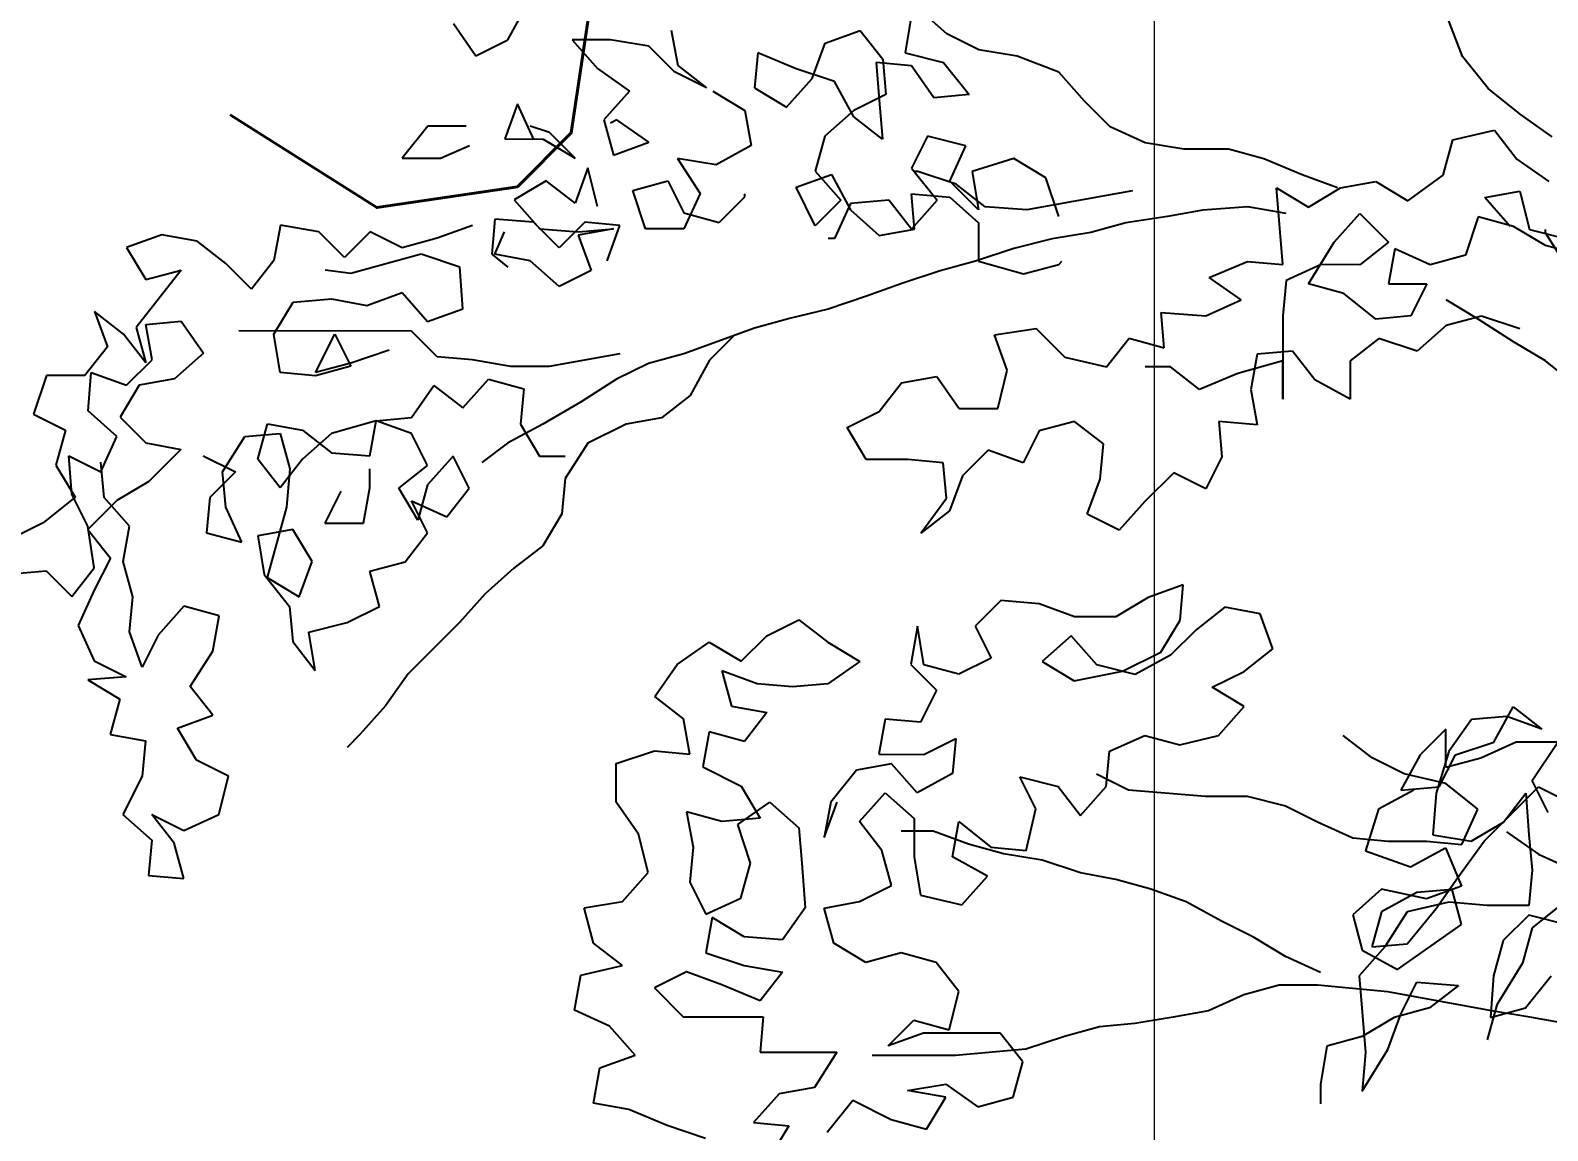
# Model space of a CAD drawing. Header units: millimetres. Extents: x 684983 to 685377, y 990360 to 990509.
# Drawn here: x 685003.508 to 685004.191, y 990434.83 to 990435.325 of the extents above; entities that cross this region are included whole.
import ezdxf

# ---------------------------------------------------------------- set-up
doc = ezdxf.new("R2010")
doc.units = ezdxf.units.MM
doc.layers.add('grid', color=8, linetype='Continuous', lineweight=9)
doc.layers.add('GRID LEVELS', color=7, linetype='Continuous', lineweight=13)
doc.layers.add('TEAK', color=7, linetype='Continuous')
doc.styles.get("Standard").update_dxf_attribs({"font": 'RomanS'})

# ---------------------------------------------------------------- blocks, each defined once
blk = doc.blocks.new('A$C25655A80')
at = {"color": 62}
for p, q in [((-0.69539, 1.7031), (-0.68864, 1.71559)), ((-0.56368, 1.7049), (-0.57233, 1.7126)), ((-0.71172, 1.70792), (-0.705, 1.6983)), ((-0.57425, 1.71068), (-0.57619, 1.69915)), ((-0.40892, 1.69803), (-0.41372, 1.71053)), ((-0.64636, 1.70594), (-0.64444, 1.69537)), ((-0.60022, 1.70205), (-0.58964, 1.70589)), ((-0.58964, 1.70589), (-0.58292, 1.69723)), ((-0.55408, 1.70009), (-0.56368, 1.7049)), ((-0.705, 1.6983), (-0.69539, 1.7031)), ((-0.67616, 1.70308), (-0.66848, 1.69443)), ((-0.66462, 1.70307), (-0.67616, 1.70308)), ((-0.65309, 1.70114), (-0.66462, 1.70307)), ((-0.64541, 1.69344), (-0.65309, 1.70114)), ((-0.62041, 1.69919), (-0.62138, 1.68862)), ((-0.60888, 1.69437), (-0.62041, 1.69919)), ((-0.60407, 1.69148), (-0.60022, 1.70205)), ((-0.57619, 1.69915), (-0.56465, 1.69625)), ((-0.54254, 1.69816), (-0.55408, 1.70009)), ((-0.66848, 1.69443), (-0.65887, 1.68769)), ((-0.64444, 1.69537), (-0.6358, 1.68863)), ((-0.59734, 1.69052), (-0.60888, 1.69437)), ((-0.57427, 1.6953), (-0.58484, 1.69627)), ((-0.58484, 1.69627), (-0.58389, 1.68377)), ((-0.58292, 1.69723), (-0.58197, 1.68666)), ((-0.56755, 1.68568), (-0.57427, 1.6953)), ((-0.56465, 1.69625), (-0.55697, 1.68663)), ((-0.53005, 1.69334), (-0.54254, 1.69816)), ((-0.40124, 1.68841), (-0.40892, 1.69803)), ((-0.6358, 1.68863), (-0.64541, 1.69344)), ((-0.61177, 1.68284), (-0.60407, 1.69148)), ((-0.59159, 1.67994), (-0.59734, 1.69052)), ((-0.52237, 1.68468), (-0.53005, 1.69334)), ((-0.65887, 1.68769), (-0.66657, 1.67904)), ((-0.63388, 1.68767), (-0.62427, 1.68189)), ((-0.62138, 1.68862), (-0.61177, 1.68284)), ((-0.58197, 1.68666), (-0.59158, 1.68186)), ((-0.55697, 1.68663), (-0.56755, 1.68568)), ((-0.39163, 1.68071), (-0.40124, 1.68841)), ((-0.69252, 1.68387), (-0.69637, 1.6733)), ((-0.68772, 1.6733), (-0.69252, 1.68387)), ((-0.62427, 1.68189), (-0.62236, 1.67131)), ((-0.59158, 1.68186), (-0.60024, 1.67418)), ((-0.58389, 1.68377), (-0.58294, 1.6732)), ((-0.51468, 1.67698), (-0.52237, 1.68468)), ((-0.38203, 1.67398), (-0.39163, 1.68071)), ((-0.71944, 1.67717), (-0.72714, 1.66756)), ((-0.70791, 1.67716), (-0.71944, 1.67717)), ((-0.68291, 1.67521), (-0.68868, 1.67714)), ((-0.66657, 1.67904), (-0.66369, 1.66847)), ((-0.66272, 1.67904), (-0.66465, 1.67808)), ((-0.65312, 1.6723), (-0.66272, 1.67904)), ((-0.58294, 1.6732), (-0.59159, 1.67994)), ((-0.50411, 1.67217), (-0.51468, 1.67698)), ((-0.41183, 1.67304), (-0.39933, 1.67591)), ((-0.39933, 1.67591), (-0.39261, 1.66726)), ((-0.7156, 1.66755), (-0.70695, 1.67139)), ((-0.69637, 1.6733), (-0.68484, 1.67329)), ((-0.68484, 1.67329), (-0.67523, 1.66752)), ((-0.67523, 1.66752), (-0.68291, 1.67521)), ((-0.66369, 1.66847), (-0.65312, 1.6723)), ((-0.60024, 1.67418), (-0.60314, 1.6636)), ((-0.56948, 1.67415), (-0.5743, 1.66454)), ((-0.55795, 1.67125), (-0.56948, 1.67415)), ((-0.49258, 1.67023), (-0.50411, 1.67217)), ((-0.41472, 1.66247), (-0.41183, 1.67304)), ((-0.72714, 1.66756), (-0.7156, 1.66755)), ((-0.64447, 1.66749), (-0.63775, 1.65691)), ((-0.63293, 1.66555), (-0.64447, 1.66749)), ((-0.62236, 1.67131), (-0.63293, 1.66555)), ((-0.56276, 1.66068), (-0.55795, 1.67125)), ((-0.54353, 1.6674), (-0.55603, 1.66356)), ((-0.53392, 1.66162), (-0.54353, 1.6674)), ((-0.47912, 1.67022), (-0.49258, 1.67023)), ((-0.46855, 1.66733), (-0.47912, 1.67022)), ((-0.45702, 1.66251), (-0.46855, 1.66733)), ((-0.39261, 1.66726), (-0.383, 1.66052)), ((-0.67139, 1.66463), (-0.67524, 1.65406)), ((-0.66851, 1.65309), (-0.67139, 1.66463)), ((-0.60891, 1.6588), (-0.59833, 1.66264)), ((-0.60314, 1.6636), (-0.59545, 1.65495)), ((-0.59833, 1.66264), (-0.59257, 1.65206)), ((-0.5743, 1.66454), (-0.56661, 1.65492)), ((-0.57237, 1.66358), (-0.57334, 1.66358)), ((-0.56084, 1.65972), (-0.57237, 1.66358)), ((-0.55603, 1.66356), (-0.55412, 1.65202)), ((-0.44645, 1.65865), (-0.45702, 1.66251)), ((-0.4253, 1.65479), (-0.41472, 1.66247)), ((-0.68389, 1.66079), (-0.69351, 1.65504)), ((-0.67524, 1.65406), (-0.68389, 1.66079)), ((-0.65794, 1.65789), (-0.64736, 1.66076)), ((-0.6541, 1.64635), (-0.65794, 1.65789)), ((-0.64736, 1.66076), (-0.64256, 1.65114)), ((-0.60315, 1.64726), (-0.60891, 1.6588)), ((-0.55412, 1.65202), (-0.56276, 1.66068)), ((-0.5522, 1.65298), (-0.56084, 1.65972)), ((-0.50797, 1.65775), (-0.5397, 1.65201)), ((-0.53009, 1.65008), (-0.53392, 1.66162)), ((-0.46471, 1.65867), (-0.45511, 1.65289)), ((-0.46281, 1.6356), (-0.46471, 1.65867)), ((-0.45511, 1.65289), (-0.44549, 1.65865)), ((-0.44549, 1.65865), (-0.43491, 1.66057)), ((-0.43491, 1.66057), (-0.4253, 1.65479)), ((-0.69351, 1.65504), (-0.68582, 1.64638)), ((-0.63775, 1.65691), (-0.64257, 1.64634)), ((-0.63199, 1.64825), (-0.62429, 1.65593)), ((-0.62429, 1.65593), (-0.62429, 1.65689)), ((-0.59545, 1.65495), (-0.60315, 1.64726)), ((-0.59257, 1.65398), (-0.59739, 1.64341)), ((-0.58103, 1.65493), (-0.59257, 1.65398)), ((-0.57431, 1.64627), (-0.58103, 1.65493)), ((-0.56661, 1.65492), (-0.57431, 1.64627)), ((-0.5743, 1.65685), (-0.56277, 1.65588)), ((-0.57335, 1.64627), (-0.5743, 1.65685)), ((-0.56277, 1.65588), (-0.55412, 1.64818)), ((-0.40223, 1.65573), (-0.39166, 1.65764)), ((-0.39455, 1.64707), (-0.40223, 1.65573)), ((-0.39166, 1.65764), (-0.38878, 1.6461)), ((-0.69928, 1.64927), (-0.70025, 1.6387)), ((-0.68774, 1.6483), (-0.69928, 1.64927)), ((-0.64256, 1.65114), (-0.63199, 1.64825)), ((-0.59257, 1.65206), (-0.58393, 1.64436)), ((-0.5397, 1.65201), (-0.5522, 1.65298)), ((-0.49741, 1.65005), (-0.5099, 1.64814)), ((-0.48683, 1.65196), (-0.49741, 1.65005)), ((-0.47337, 1.65291), (-0.48683, 1.65196)), ((-0.46184, 1.65098), (-0.47337, 1.65291)), ((-0.44742, 1.64231), (-0.43973, 1.65096)), ((-0.43973, 1.65096), (-0.43108, 1.6423)), ((-0.40416, 1.64996), (-0.40801, 1.63843)), ((-0.39359, 1.64707), (-0.40416, 1.64996)), ((-0.79926, 1.64456), (-0.80984, 1.64072)), ((-0.78869, 1.64263), (-0.79926, 1.64456)), ((-0.76369, 1.64741), (-0.76562, 1.63684)), ((-0.75215, 1.64548), (-0.76369, 1.64741)), ((-0.74447, 1.63778), (-0.75215, 1.64548)), ((-0.73677, 1.64546), (-0.74447, 1.63778)), ((-0.72717, 1.64065), (-0.73677, 1.64546)), ((-0.70601, 1.64736), (-0.71659, 1.64352)), ((-0.69929, 1.6387), (-0.6964, 1.64543)), ((-0.68006, 1.6406), (-0.68774, 1.6483)), ((-0.68582, 1.64638), (-0.67429, 1.6454)), ((-0.67236, 1.64829), (-0.68006, 1.6406)), ((-0.66371, 1.64636), (-0.67429, 1.64444)), ((-0.67429, 1.6454), (-0.66371, 1.64636)), ((-0.67429, 1.64444), (-0.67045, 1.63387)), ((-0.66179, 1.64732), (-0.67236, 1.64829)), ((-0.66565, 1.63675), (-0.66179, 1.64732)), ((-0.64257, 1.64634), (-0.6541, 1.64635)), ((-0.58393, 1.64436), (-0.57335, 1.64627)), ((-0.55412, 1.64818), (-0.55413, 1.63664)), ((-0.52048, 1.64526), (-0.53202, 1.64335)), ((-0.5099, 1.64814), (-0.52048, 1.64526)), ((-0.38398, 1.64129), (-0.39359, 1.64707)), ((-0.38878, 1.6461), (-0.37725, 1.64321)), ((-0.38398, 1.64514), (-0.38398, 1.6461)), ((-0.37726, 1.63456), (-0.38398, 1.64514)), ((-0.80984, 1.64072), (-0.80408, 1.6311)), ((-0.78004, 1.63589), (-0.78869, 1.64263)), ((-0.71659, 1.64352), (-0.72717, 1.64065)), ((-0.59739, 1.64341), (-0.59931, 1.64341)), ((-0.54356, 1.64048), (-0.5551, 1.63664)), ((-0.53202, 1.64335), (-0.54356, 1.64048)), ((-0.45513, 1.62982), (-0.44742, 1.64231)), ((-0.43108, 1.6423), (-0.43974, 1.63558)), ((-0.42916, 1.64037), (-0.43109, 1.6298)), ((-0.41859, 1.63556), (-0.42916, 1.64037)), ((-0.37341, 1.6384), (-0.38398, 1.64129)), ((-0.77236, 1.62819), (-0.78004, 1.63589)), ((-0.76562, 1.63684), (-0.77236, 1.62819)), ((-0.7214, 1.63872), (-0.74255, 1.63297)), ((-0.70987, 1.63486), (-0.7214, 1.63872)), ((-0.70025, 1.6387), (-0.69545, 1.63485)), ((-0.68872, 1.63677), (-0.69929, 1.6387)), ((-0.68007, 1.62907), (-0.68872, 1.63677)), ((-0.5551, 1.63664), (-0.56567, 1.63377)), ((-0.55413, 1.63664), (-0.54068, 1.63279)), ((-0.54068, 1.63279), (-0.5301, 1.63566)), ((-0.5301, 1.63566), (-0.52914, 1.63662)), ((-0.48493, 1.63177), (-0.47339, 1.63657)), ((-0.47339, 1.63657), (-0.46281, 1.6356)), ((-0.45128, 1.63559), (-0.46185, 1.63079)), ((-0.43974, 1.63558), (-0.45128, 1.63559)), ((-0.40801, 1.63843), (-0.41859, 1.63556)), ((-0.7935, 1.63398), (-0.80698, 1.61669)), ((-0.80408, 1.6311), (-0.7935, 1.63398)), ((-0.74255, 1.63297), (-0.75024, 1.63394)), ((-0.70892, 1.62237), (-0.70987, 1.63486)), ((-0.67045, 1.63387), (-0.68007, 1.62907)), ((-0.56567, 1.63377), (-0.57721, 1.62994)), ((-0.47532, 1.62504), (-0.48493, 1.63177)), ((-0.46185, 1.63079), (-0.46283, 1.62022)), ((-0.73776, 1.62335), (-0.72718, 1.62719)), ((-0.72718, 1.62719), (-0.71949, 1.61853)), ((-0.58779, 1.6261), (-0.59933, 1.62227)), ((-0.57721, 1.62994), (-0.58779, 1.6261)), ((-0.44455, 1.62693), (-0.45513, 1.62982)), ((-0.43495, 1.61923), (-0.44455, 1.62693)), ((-0.43109, 1.6298), (-0.41956, 1.62979)), ((-0.41956, 1.62979), (-0.42437, 1.62018)), ((-0.81947, 1.62151), (-0.81563, 1.61093)), ((-0.81082, 1.61477), (-0.81947, 1.62151)), ((-0.76564, 1.61473), (-0.75986, 1.62433)), ((-0.75986, 1.62433), (-0.74833, 1.62529)), ((-0.74833, 1.62529), (-0.73776, 1.62335)), ((-0.71949, 1.61853), (-0.70892, 1.62237)), ((-0.59933, 1.62227), (-0.61087, 1.61939)), ((-0.4859, 1.62024), (-0.47532, 1.62504)), ((-0.40419, 1.6192), (-0.4138, 1.62498)), ((-0.80698, 1.61669), (-0.8041, 1.60611)), ((-0.80409, 1.61765), (-0.79352, 1.6186)), ((-0.80218, 1.60707), (-0.80409, 1.61765)), ((-0.79352, 1.6186), (-0.78679, 1.60898)), ((-0.61087, 1.61939), (-0.62144, 1.61652)), ((-0.49935, 1.62121), (-0.4859, 1.62024)), ((-0.4984, 1.61064), (-0.49935, 1.62121)), ((-0.46283, 1.62022), (-0.46285, 1.59522)), ((-0.42437, 1.62018), (-0.43495, 1.61923)), ((-0.4138, 1.61729), (-0.42246, 1.60961)), ((-0.40323, 1.62016), (-0.4138, 1.61729)), ((-0.39362, 1.61246), (-0.40419, 1.6192)), ((-0.39169, 1.61631), (-0.40323, 1.62016)), ((-0.8041, 1.60611), (-0.81082, 1.61477)), ((-0.7243, 1.61565), (-0.77621, 1.6157)), ((-0.76373, 1.60319), (-0.76564, 1.61473)), ((-0.75315, 1.60318), (-0.74738, 1.61471)), ((-0.74738, 1.61471), (-0.74258, 1.60509)), ((-0.71662, 1.60795), (-0.7243, 1.61565)), ((-0.62144, 1.61652), (-0.6426, 1.60885)), ((-0.62721, 1.6146), (-0.63491, 1.60692)), ((-0.54935, 1.61453), (-0.53685, 1.61644)), ((-0.54551, 1.60395), (-0.54935, 1.61453)), ((-0.53685, 1.61644), (-0.52821, 1.60778)), ((-0.51571, 1.60489), (-0.50897, 1.61353)), ((-0.50897, 1.61353), (-0.4984, 1.61064)), ((-0.43399, 1.61346), (-0.44265, 1.60674)), ((-0.42246, 1.60961), (-0.43399, 1.61346)), ((-0.38401, 1.60669), (-0.39362, 1.61246)), ((-0.81563, 1.61093), (-0.82237, 1.60228)), ((-0.78679, 1.60898), (-0.79545, 1.6013)), ((-0.73104, 1.60989), (-0.74258, 1.60605)), ((-0.70605, 1.60698), (-0.71662, 1.60795)), ((-0.66183, 1.60886), (-0.68298, 1.60504)), ((-0.6426, 1.60885), (-0.65318, 1.60597)), ((-0.52821, 1.60778), (-0.51571, 1.60489)), ((-0.47053, 1.60869), (-0.47246, 1.59812)), ((-0.45995, 1.60964), (-0.47053, 1.60869)), ((-0.45323, 1.60098), (-0.45995, 1.60964)), ((-0.82142, 1.59171), (-0.82045, 1.60324)), ((-0.82045, 1.60324), (-0.80987, 1.59939)), ((-0.80987, 1.59939), (-0.80218, 1.60707)), ((-0.75316, 1.60222), (-0.76373, 1.60319)), ((-0.74258, 1.60509), (-0.75316, 1.60222)), ((-0.74258, 1.60605), (-0.75315, 1.60318)), ((-0.69451, 1.60505), (-0.70605, 1.60698)), ((-0.68298, 1.60504), (-0.69451, 1.60505)), ((-0.65318, 1.60597), (-0.66279, 1.60117)), ((-0.63491, 1.60692), (-0.64069, 1.59635)), ((-0.54841, 1.59242), (-0.54551, 1.60395)), ((-0.49649, 1.60487), (-0.50418, 1.60487)), ((-0.48784, 1.59813), (-0.49649, 1.60487)), ((-0.46284, 1.60676), (-0.4763, 1.60293)), ((-0.46285, 1.59522), (-0.46284, 1.60676)), ((-0.44265, 1.60674), (-0.44266, 1.59521)), ((-0.37441, 1.59899), (-0.38401, 1.60669)), ((-0.8339, 1.60229), (-0.83776, 1.59076)), ((-0.82237, 1.60228), (-0.8339, 1.60229)), ((-0.80603, 1.59938), (-0.81181, 1.58978)), ((-0.79545, 1.6013), (-0.80603, 1.59938)), ((-0.72433, 1.5897), (-0.71759, 1.5993)), ((-0.71759, 1.5993), (-0.70894, 1.59257)), ((-0.70894, 1.59257), (-0.70125, 1.60121)), ((-0.70125, 1.60121), (-0.69067, 1.59832)), ((-0.66279, 1.60117), (-0.67337, 1.59446)), ((-0.58398, 1.59149), (-0.57724, 1.60013)), ((-0.57724, 1.60013), (-0.56666, 1.60205)), ((-0.56666, 1.60205), (-0.55994, 1.59243)), ((-0.4763, 1.60293), (-0.48784, 1.59813)), ((-0.44266, 1.59521), (-0.45323, 1.60098)), ((-0.69067, 1.59832), (-0.69165, 1.58774)), ((-0.67337, 1.59446), (-0.68492, 1.58774)), ((-0.64069, 1.59635), (-0.64935, 1.58963)), ((-0.47246, 1.59812), (-0.47055, 1.58754)), ((-0.83776, 1.59076), (-0.82815, 1.58595)), ((-0.81277, 1.58401), (-0.82142, 1.59171)), ((-0.81181, 1.58978), (-0.80412, 1.58208)), ((-0.7349, 1.58874), (-0.72433, 1.5897)), ((-0.64935, 1.58963), (-0.65992, 1.58771)), ((-0.59359, 1.58669), (-0.58398, 1.59149)), ((-0.55994, 1.59243), (-0.54841, 1.59242)), ((-0.82815, 1.58595), (-0.83105, 1.57537)), ((-0.77432, 1.58397), (-0.76375, 1.58492)), ((-0.77048, 1.57724), (-0.76759, 1.58781)), ((-0.76759, 1.58781), (-0.75702, 1.58588)), ((-0.76375, 1.58492), (-0.76087, 1.57435)), ((-0.75702, 1.58588), (-0.74837, 1.57914)), ((-0.74836, 1.58491), (-0.75702, 1.57723)), ((-0.7349, 1.58874), (-0.74836, 1.58491)), ((-0.73684, 1.57817), (-0.7349, 1.58874)), ((-0.72433, 1.58489), (-0.7349, 1.58874)), ((-0.71953, 1.57527), (-0.72433, 1.58489)), ((-0.68492, 1.58774), (-0.6955, 1.58198)), ((-0.69165, 1.58774), (-0.68589, 1.57812)), ((-0.65992, 1.58771), (-0.67146, 1.58196)), ((-0.58783, 1.57707), (-0.59359, 1.58669)), ((-0.53592, 1.58568), (-0.54073, 1.57607)), ((-0.52534, 1.58855), (-0.53592, 1.58568)), ((-0.51669, 1.58181), (-0.52534, 1.58855)), ((-0.48208, 1.58851), (-0.48113, 1.57794)), ((-0.47055, 1.58754), (-0.48208, 1.58851)), ((-0.81759, 1.57344), (-0.81277, 1.58401)), ((-0.80412, 1.58208), (-0.79355, 1.58015)), ((-0.78106, 1.57341), (-0.77432, 1.58397)), ((-0.6955, 1.58198), (-0.70319, 1.57622)), ((-0.67146, 1.58196), (-0.6782, 1.57139)), ((-0.51766, 1.57124), (-0.51669, 1.58181)), ((-0.8272, 1.57825), (-0.81759, 1.57344)), ((-0.82625, 1.56672), (-0.8272, 1.57825)), ((-0.81663, 1.56575), (-0.81759, 1.57632)), ((-0.79355, 1.58015), (-0.80317, 1.57054)), ((-0.78682, 1.57822), (-0.77721, 1.5734)), ((-0.76376, 1.56858), (-0.77048, 1.57724)), ((-0.75702, 1.57723), (-0.76376, 1.56858)), ((-0.74837, 1.57914), (-0.73684, 1.57817)), ((-0.71184, 1.57815), (-0.71954, 1.5695)), ((-0.70704, 1.56853), (-0.71184, 1.57815)), ((-0.68589, 1.57812), (-0.6782, 1.57812)), ((-0.57534, 1.57706), (-0.58783, 1.57707)), ((-0.56476, 1.57609), (-0.57534, 1.57706)), ((-0.56381, 1.56552), (-0.56476, 1.57609)), ((-0.5513, 1.57992), (-0.559, 1.57224)), ((-0.54073, 1.57607), (-0.5513, 1.57992)), ((-0.48113, 1.57794), (-0.48594, 1.56833)), ((-0.83105, 1.57537), (-0.82529, 1.56576)), ((-0.77721, 1.5734), (-0.78491, 1.56572)), ((-0.78011, 1.56283), (-0.78106, 1.57341)), ((-0.76087, 1.57435), (-0.76184, 1.56281)), ((-0.73684, 1.56856), (-0.73684, 1.57433)), ((-0.72819, 1.56855), (-0.71953, 1.57527)), ((-0.6782, 1.57139), (-0.67917, 1.56081)), ((-0.559, 1.57224), (-0.56285, 1.56167)), ((-0.52152, 1.56067), (-0.51766, 1.57124)), ((-0.49555, 1.57314), (-0.50421, 1.5645)), ((-0.48594, 1.56833), (-0.49555, 1.57314)), ((-0.82145, 1.5571), (-0.82625, 1.56672)), ((-0.80317, 1.57054), (-0.81279, 1.56478)), ((-0.7455, 1.5676), (-0.75031, 1.558)), ((-0.73878, 1.55799), (-0.73684, 1.56856)), ((-0.72243, 1.55893), (-0.72819, 1.56855)), ((-0.71954, 1.5695), (-0.72243, 1.55893)), ((-0.71378, 1.55989), (-0.70704, 1.56853)), ((-0.82529, 1.56576), (-0.83491, 1.55807)), ((-0.81279, 1.56478), (-0.82145, 1.55614)), ((-0.80895, 1.55709), (-0.81663, 1.56575)), ((-0.78491, 1.56572), (-0.78588, 1.55514)), ((-0.77531, 1.55225), (-0.78011, 1.56283)), ((-0.76184, 1.56281), (-0.76763, 1.54167)), ((-0.72435, 1.5647), (-0.71378, 1.55989)), ((-0.71955, 1.55508), (-0.72435, 1.5647)), ((-0.57151, 1.55495), (-0.56381, 1.56552)), ((-0.50421, 1.5645), (-0.51191, 1.55586)), ((-0.83491, 1.55807), (-0.84452, 1.55328)), ((-0.75031, 1.558), (-0.73878, 1.55799)), ((-0.67917, 1.56081), (-0.68495, 1.55121)), ((-0.56285, 1.56167), (-0.57151, 1.55495)), ((-0.51191, 1.55586), (-0.52152, 1.56067)), ((-0.81954, 1.5446), (-0.82145, 1.5571)), ((-0.82145, 1.55614), (-0.81473, 1.54748)), ((-0.81088, 1.54652), (-0.80895, 1.55709)), ((-0.78588, 1.55514), (-0.77531, 1.55225)), ((-0.75993, 1.55608), (-0.7705, 1.55417)), ((-0.7705, 1.55417), (-0.76859, 1.54263)), ((-0.75417, 1.54646), (-0.75993, 1.55608)), ((-0.72629, 1.54644), (-0.71955, 1.55508)), ((-0.68495, 1.55121), (-0.69361, 1.54449)), ((-0.82628, 1.53596), (-0.81954, 1.5446)), ((-0.81473, 1.54748), (-0.81954, 1.53787)), ((-0.80801, 1.53594), (-0.81088, 1.54652)), ((-0.75802, 1.53589), (-0.75417, 1.54646)), ((-0.73687, 1.54356), (-0.72629, 1.54644)), ((-0.69361, 1.54449), (-0.70227, 1.5368)), ((-0.84549, 1.5427), (-0.83396, 1.54365)), ((-0.83396, 1.54365), (-0.82628, 1.53596)), ((-0.76859, 1.54263), (-0.76091, 1.53301)), ((-0.76763, 1.54167), (-0.75802, 1.53589)), ((-0.73399, 1.53299), (-0.73687, 1.54356)), ((-0.4927, 1.5395), (-0.50328, 1.53566)), ((-0.49367, 1.52892), (-0.4927, 1.5395)), ((-0.81954, 1.53787), (-0.82436, 1.5273)), ((-0.80898, 1.52537), (-0.80801, 1.53594)), ((-0.70227, 1.5368), (-0.70996, 1.52816)), ((-0.5475, 1.53474), (-0.5552, 1.52706)), ((-0.53596, 1.53377), (-0.5475, 1.53474)), ((-0.50328, 1.53566), (-0.5129, 1.5299)), ((-0.79263, 1.53304), (-0.80033, 1.5244)), ((-0.78206, 1.53015), (-0.79263, 1.53304)), ((-0.78399, 1.51957), (-0.78206, 1.53015)), ((-0.76091, 1.53301), (-0.75996, 1.52244)), ((-0.74361, 1.52819), (-0.73399, 1.53299)), ((-0.52539, 1.52991), (-0.53596, 1.53377)), ((-0.48021, 1.53275), (-0.48887, 1.52603)), ((-0.46964, 1.53082), (-0.48021, 1.53275)), ((-0.4658, 1.52024), (-0.46964, 1.53082)), ((-0.82436, 1.5273), (-0.81956, 1.51672)), ((-0.75515, 1.52532), (-0.74361, 1.52819)), ((-0.70996, 1.52816), (-0.72536, 1.51279)), ((-0.61768, 1.52423), (-0.60807, 1.52903)), ((-0.60807, 1.52903), (-0.59942, 1.52229)), ((-0.5725, 1.52707), (-0.57443, 1.51554)), ((-0.57059, 1.51553), (-0.5725, 1.52707)), ((-0.5552, 1.52706), (-0.5504, 1.51744)), ((-0.5129, 1.5299), (-0.52539, 1.52991)), ((-0.49945, 1.51931), (-0.49367, 1.52892)), ((-0.48887, 1.52603), (-0.49656, 1.51835)), ((-0.80515, 1.51479), (-0.80898, 1.52537)), ((-0.80033, 1.5244), (-0.80515, 1.51479)), ((-0.75996, 1.52244), (-0.75324, 1.51378)), ((-0.75324, 1.51378), (-0.75515, 1.52532)), ((-0.64461, 1.5156), (-0.63499, 1.52232)), ((-0.63499, 1.52232), (-0.62538, 1.51655)), ((-0.62538, 1.51655), (-0.61768, 1.52423)), ((-0.59942, 1.52229), (-0.58981, 1.51651)), ((-0.52636, 1.52415), (-0.53502, 1.51646)), ((-0.51868, 1.51549), (-0.52636, 1.52415)), ((-0.81956, 1.51672), (-0.80995, 1.51191)), ((-0.79073, 1.50901), (-0.78399, 1.51957)), ((-0.58981, 1.51651), (-0.59943, 1.50979)), ((-0.5504, 1.51744), (-0.56002, 1.51264)), ((-0.51099, 1.51356), (-0.49945, 1.51931)), ((-0.49656, 1.51835), (-0.50714, 1.51259)), ((-0.47446, 1.51352), (-0.4658, 1.52024)), ((-0.72536, 1.51279), (-0.7321, 1.50319)), ((-0.65135, 1.506), (-0.64461, 1.5156)), ((-0.63115, 1.51367), (-0.62828, 1.50309)), ((-0.62058, 1.50981), (-0.63115, 1.51367)), ((-0.57443, 1.51554), (-0.56675, 1.50784)), ((-0.56002, 1.51264), (-0.57059, 1.51553)), ((-0.53502, 1.51646), (-0.52541, 1.51069)), ((-0.52541, 1.51069), (-0.51099, 1.51356)), ((-0.50714, 1.51259), (-0.51868, 1.51549)), ((-0.48408, 1.50873), (-0.47446, 1.51352)), ((-0.80995, 1.51191), (-0.82149, 1.51096)), ((-0.82149, 1.51096), (-0.81188, 1.50518)), ((-0.78401, 1.50035), (-0.79073, 1.50901)), ((-0.61001, 1.50884), (-0.62058, 1.50981)), ((-0.59943, 1.50979), (-0.61001, 1.50884)), ((-0.56675, 1.50784), (-0.57156, 1.49823)), ((-0.47447, 1.50295), (-0.48408, 1.50873)), ((-0.81188, 1.50518), (-0.81478, 1.49461)), ((-0.7321, 1.50319), (-0.7398, 1.49454)), ((-0.6427, 1.49926), (-0.65135, 1.506)), ((-0.62828, 1.50309), (-0.6177, 1.50116)), ((-0.48217, 1.4943), (-0.47447, 1.50295)), ((-0.3995, 1.49231), (-0.39372, 1.50288)), ((-0.39372, 1.50288), (-0.38507, 1.49614)), ((-0.79459, 1.49651), (-0.78401, 1.50035)), ((-0.64079, 1.48868), (-0.6427, 1.49926)), ((-0.6177, 1.50116), (-0.62444, 1.49251)), ((-0.58214, 1.4992), (-0.58407, 1.48863)), ((-0.57156, 1.49823), (-0.58214, 1.4992)), ((-0.40622, 1.49904), (-0.41296, 1.48943)), ((-0.39564, 1.49999), (-0.40622, 1.49904)), ((-0.38507, 1.49614), (-0.39564, 1.49999)), ((-0.81478, 1.49461), (-0.8042, 1.49268)), ((-0.78883, 1.48689), (-0.79459, 1.49651)), ((-0.7398, 1.49454), (-0.74364, 1.4907)), ((-0.63501, 1.49541), (-0.63695, 1.48483)), ((-0.62444, 1.49251), (-0.63501, 1.49541)), ((-0.51486, 1.48953), (-0.50428, 1.49432)), ((-0.50428, 1.49432), (-0.49371, 1.49143)), ((-0.49371, 1.49143), (-0.48217, 1.4943)), ((-0.43603, 1.48753), (-0.44468, 1.49427)), ((-0.41391, 1.49616), (-0.42161, 1.48848)), ((-0.41392, 1.48463), (-0.41391, 1.49616)), ((-0.8042, 1.49268), (-0.80518, 1.4821)), ((-0.6629, 1.48582), (-0.65136, 1.48965)), ((-0.65136, 1.48965), (-0.64079, 1.48868)), ((-0.57061, 1.48862), (-0.56099, 1.49342)), ((-0.56099, 1.49342), (-0.56197, 1.48284)), ((-0.51583, 1.47895), (-0.51486, 1.48953)), ((-0.41296, 1.48943), (-0.41681, 1.47694)), ((-0.41104, 1.48847), (-0.3995, 1.49231)), ((-0.39277, 1.4923), (-0.40335, 1.4875)), ((-0.38027, 1.49229), (-0.39277, 1.4923)), ((-0.38797, 1.48076), (-0.38027, 1.49229)), ((-0.77922, 1.48208), (-0.78883, 1.48689)), ((-0.66291, 1.47428), (-0.6629, 1.48582)), ((-0.63695, 1.48483), (-0.62542, 1.47905)), ((-0.58023, 1.48574), (-0.5908, 1.48383)), ((-0.58407, 1.48863), (-0.57061, 1.48862)), ((-0.57255, 1.47708), (-0.58023, 1.48574)), ((-0.42642, 1.48272), (-0.43603, 1.48753)), ((-0.42161, 1.48848), (-0.42739, 1.47791)), ((-0.41585, 1.47886), (-0.41104, 1.48847)), ((-0.40335, 1.4875), (-0.41392, 1.48463)), ((-0.80518, 1.4821), (-0.81095, 1.47057)), ((-0.78212, 1.47055), (-0.77922, 1.48208)), ((-0.5908, 1.48383), (-0.5985, 1.47422)), ((-0.56197, 1.48284), (-0.57255, 1.47708)), ((-0.54178, 1.48186), (-0.53025, 1.47897)), ((-0.53698, 1.47224), (-0.54178, 1.48186)), ((-0.51871, 1.4828), (-0.5091, 1.47799)), ((-0.41393, 1.47982), (-0.42642, 1.48272)), ((-0.38317, 1.47114), (-0.38797, 1.48076)), ((-0.62542, 1.47905), (-0.61966, 1.46944)), ((-0.58986, 1.46845), (-0.58216, 1.47709)), ((-0.58216, 1.47709), (-0.57351, 1.46939)), ((-0.53025, 1.47897), (-0.52353, 1.47031)), ((-0.52353, 1.47031), (-0.51583, 1.47895)), ((-0.5091, 1.47799), (-0.48603, 1.47604)), ((-0.48603, 1.47604), (-0.47353, 1.47603)), ((-0.47353, 1.47603), (-0.462, 1.47314)), ((-0.42354, 1.47791), (-0.43412, 1.47215)), ((-0.42739, 1.47791), (-0.41585, 1.47886)), ((-0.41681, 1.47694), (-0.41779, 1.46445)), ((-0.40432, 1.47212), (-0.41393, 1.47982)), ((-0.40241, 1.46251), (-0.38605, 1.47884)), ((-0.39664, 1.46827), (-0.3899, 1.47692)), ((-0.3899, 1.47692), (-0.38895, 1.46442)), ((-0.38605, 1.47884), (-0.37452, 1.47306)), ((-0.65619, 1.46466), (-0.66291, 1.47428)), ((-0.64176, 1.47138), (-0.63985, 1.4608)), ((-0.63119, 1.46849), (-0.64176, 1.47138)), ((-0.62639, 1.46752), (-0.61677, 1.47424)), ((-0.61677, 1.47424), (-0.60812, 1.46654)), ((-0.60044, 1.46365), (-0.59658, 1.47422)), ((-0.5985, 1.47422), (-0.60044, 1.46365)), ((-0.53988, 1.45975), (-0.53698, 1.47224)), ((-0.462, 1.47314), (-0.45239, 1.46832)), ((-0.43412, 1.47215), (-0.43798, 1.45966)), ((-0.40914, 1.46155), (-0.40432, 1.47212)), ((-0.81095, 1.47057), (-0.80231, 1.46287)), ((-0.8023, 1.47057), (-0.79269, 1.46575)), ((-0.79558, 1.46191), (-0.8023, 1.47057)), ((-0.79269, 1.46575), (-0.78212, 1.47055)), ((-0.61966, 1.46944), (-0.63119, 1.46849)), ((-0.62255, 1.45598), (-0.62639, 1.46752)), ((-0.60812, 1.46654), (-0.60717, 1.45597)), ((-0.58314, 1.45979), (-0.58986, 1.46845)), ((-0.57351, 1.46939), (-0.57352, 1.45786)), ((-0.56199, 1.45785), (-0.56006, 1.46842)), ((-0.56006, 1.46842), (-0.55045, 1.46072)), ((-0.45239, 1.46832), (-0.44182, 1.46351)), ((-0.40625, 1.46251), (-0.39664, 1.46827)), ((-0.80231, 1.46287), (-0.80328, 1.4523)), ((-0.79271, 1.45133), (-0.79558, 1.46191)), ((-0.65332, 1.45313), (-0.65619, 1.46466)), ((-0.56775, 1.46554), (-0.57736, 1.46555)), ((-0.55718, 1.46169), (-0.56775, 1.46554)), ((-0.44182, 1.46351), (-0.43125, 1.46254)), ((-0.43125, 1.46254), (-0.41971, 1.46252)), ((-0.41971, 1.46252), (-0.40914, 1.46155)), ((-0.41779, 1.46445), (-0.40625, 1.46251)), ((-0.41011, 1.45194), (-0.40241, 1.46251)), ((-0.39568, 1.46539), (-0.38607, 1.45865)), ((-0.38895, 1.46442), (-0.388, 1.45384)), ((-0.63985, 1.4608), (-0.64082, 1.45023)), ((-0.58026, 1.44921), (-0.58314, 1.45979)), ((-0.57352, 1.45786), (-0.57161, 1.44632)), ((-0.55142, 1.45207), (-0.56199, 1.45785)), ((-0.54661, 1.4588), (-0.55718, 1.46169)), ((-0.55045, 1.46072), (-0.53988, 1.45975)), ((-0.53507, 1.45686), (-0.54661, 1.4588)), ((-0.43798, 1.45966), (-0.42453, 1.45484)), ((-0.42453, 1.45484), (-0.41395, 1.4606)), ((-0.41395, 1.4606), (-0.40915, 1.44906)), ((-0.38607, 1.45865), (-0.3755, 1.45383)), ((-0.66101, 1.44448), (-0.65332, 1.45313)), ((-0.62545, 1.44541), (-0.62255, 1.45598)), ((-0.60717, 1.45597), (-0.60622, 1.44251)), ((-0.52354, 1.45301), (-0.53507, 1.45686)), ((-0.51297, 1.45107), (-0.52354, 1.45301)), ((-0.388, 1.45384), (-0.38897, 1.44327)), ((-0.80328, 1.4523), (-0.79271, 1.45133)), ((-0.64082, 1.45023), (-0.63602, 1.44061)), ((-0.58988, 1.44442), (-0.58026, 1.44921)), ((-0.55912, 1.44343), (-0.55142, 1.45207)), ((-0.5024, 1.44818), (-0.51297, 1.45107)), ((-0.49183, 1.44433), (-0.5024, 1.44818)), ((-0.40915, 1.44906), (-0.41973, 1.44522)), ((-0.41685, 1.44233), (-0.41011, 1.45194)), ((-0.67255, 1.44257), (-0.66101, 1.44448)), ((-0.63602, 1.44061), (-0.62545, 1.44541)), ((-0.60045, 1.4425), (-0.58988, 1.44442)), ((-0.57161, 1.44632), (-0.55912, 1.44343)), ((-0.48126, 1.43855), (-0.49183, 1.44433)), ((-0.43318, 1.44812), (-0.44184, 1.44043)), ((-0.42261, 1.44715), (-0.43319, 1.44139)), ((-0.41973, 1.44522), (-0.43318, 1.44812)), ((-0.413, 1.44425), (-0.4255, 1.44138)), ((-0.41203, 1.4481), (-0.42261, 1.44715)), ((-0.40146, 1.44328), (-0.413, 1.44425)), ((-0.40916, 1.43752), (-0.41203, 1.4481)), ((-0.37839, 1.44422), (-0.38801, 1.43654)), ((-0.66968, 1.43199), (-0.67255, 1.44257)), ((-0.6341, 1.43965), (-0.63604, 1.42908)), ((-0.6245, 1.43387), (-0.6341, 1.43965)), ((-0.60622, 1.44251), (-0.61296, 1.4329)), ((-0.59758, 1.43193), (-0.60045, 1.4425)), ((-0.44184, 1.44043), (-0.43897, 1.42986)), ((-0.43319, 1.44139), (-0.43608, 1.43082)), ((-0.4255, 1.44138), (-0.43224, 1.43081)), ((-0.42551, 1.43177), (-0.41685, 1.44233)), ((-0.38897, 1.44327), (-0.40146, 1.44328)), ((-0.38897, 1.44039), (-0.39667, 1.4327)), ((-0.37744, 1.43749), (-0.38897, 1.44039)), ((-0.47165, 1.43373), (-0.48126, 1.43855)), ((-0.4284, 1.42408), (-0.40916, 1.43752)), ((-0.38801, 1.43654), (-0.39091, 1.42597)), ((-0.66103, 1.42525), (-0.66968, 1.43199)), ((-0.61296, 1.4329), (-0.6245, 1.43387)), ((-0.58797, 1.42615), (-0.59758, 1.43193)), ((-0.46204, 1.42796), (-0.47165, 1.43373)), ((-0.43224, 1.43081), (-0.43994, 1.42217)), ((-0.43608, 1.43082), (-0.42551, 1.43177)), ((-0.39667, 1.4327), (-0.39956, 1.42213)), ((-0.63604, 1.42908), (-0.6245, 1.42522)), ((-0.5774, 1.42902), (-0.58797, 1.42615)), ((-0.56682, 1.42613), (-0.5774, 1.42902)), ((-0.5601, 1.41747), (-0.56682, 1.42613)), ((-0.45147, 1.42314), (-0.46204, 1.42796)), ((-0.43897, 1.42986), (-0.4284, 1.42408)), ((-0.39091, 1.42597), (-0.39861, 1.41348)), ((-0.67546, 1.41181), (-0.67353, 1.42238)), ((-0.67353, 1.42238), (-0.66103, 1.42525)), ((-0.64181, 1.42331), (-0.65143, 1.41852)), ((-0.63124, 1.41946), (-0.64181, 1.42331)), ((-0.6245, 1.42522), (-0.61297, 1.42329)), ((-0.61297, 1.42329), (-0.61971, 1.41464)), ((-0.43994, 1.42217), (-0.43803, 1.3991)), ((-0.39956, 1.42213), (-0.40053, 1.40964)), ((-0.38996, 1.41251), (-0.38226, 1.42212)), ((-0.65143, 1.41852), (-0.64278, 1.40986)), ((-0.61971, 1.41464), (-0.63124, 1.41946)), ((-0.563, 1.40594), (-0.5601, 1.41747)), ((-0.47455, 1.41643), (-0.48513, 1.41164)), ((-0.46397, 1.41931), (-0.47455, 1.41643)), ((-0.45244, 1.4193), (-0.46397, 1.41931)), ((-0.43129, 1.41735), (-0.45244, 1.4193)), ((-0.39957, 1.41156), (-0.43129, 1.41735)), ((-0.42745, 1.41062), (-0.42263, 1.42023)), ((-0.42263, 1.42023), (-0.41014, 1.41926)), ((-0.41014, 1.41926), (-0.4188, 1.41254)), ((-0.66489, 1.40699), (-0.67546, 1.41181)), ((-0.4188, 1.41254), (-0.42937, 1.40966)), ((-0.39861, 1.41348), (-0.4015, 1.40291)), ((-0.40053, 1.40964), (-0.38996, 1.41251)), ((-0.64278, 1.40986), (-0.61875, 1.40984)), ((-0.61875, 1.40984), (-0.61972, 1.39926)), ((-0.58127, 1.40115), (-0.57357, 1.40883)), ((-0.57357, 1.40883), (-0.563, 1.40594)), ((-0.50724, 1.40781), (-0.51782, 1.40686)), ((-0.4957, 1.40972), (-0.50724, 1.40781)), ((-0.48513, 1.41164), (-0.4957, 1.40972)), ((-0.42937, 1.40966), (-0.43899, 1.4039)), ((-0.4313, 1.40005), (-0.42745, 1.41062)), ((-0.38804, 1.40962), (-0.39957, 1.41156)), ((-0.37746, 1.40769), (-0.38804, 1.40962)), ((-0.65721, 1.39833), (-0.66489, 1.40699)), ((-0.57069, 1.40498), (-0.58127, 1.40115)), ((-0.54762, 1.40496), (-0.57069, 1.40498)), ((-0.5409, 1.39631), (-0.54762, 1.40496)), ((-0.52839, 1.40398), (-0.53993, 1.40015)), ((-0.51782, 1.40686), (-0.52839, 1.40398)), ((-0.43899, 1.4039), (-0.44957, 1.40103)), ((-0.66779, 1.3945), (-0.65721, 1.39833)), ((-0.61972, 1.39926), (-0.59665, 1.39924)), ((-0.59665, 1.39924), (-0.60339, 1.38867)), ((-0.56108, 1.39825), (-0.58608, 1.39827)), ((-0.53993, 1.40015), (-0.56108, 1.39825)), ((-0.44957, 1.40103), (-0.4515, 1.38949)), ((-0.43901, 1.38756), (-0.4313, 1.40005)), ((-0.43803, 1.3991), (-0.43901, 1.38756)), ((-0.66972, 1.38393), (-0.66779, 1.3945)), ((-0.54379, 1.38573), (-0.5409, 1.39631)), ((-0.57551, 1.38769), (-0.56397, 1.3896)), ((-0.56397, 1.3896), (-0.55437, 1.38286)), ((-0.4515, 1.38949), (-0.45151, 1.38373)), ((-0.61396, 1.38676), (-0.62166, 1.37811)), ((-0.60339, 1.38867), (-0.61396, 1.38676)), ((-0.59955, 1.37521), (-0.59186, 1.38482)), ((-0.59186, 1.38482), (-0.58033, 1.37904)), ((-0.56398, 1.38575), (-0.57551, 1.38769)), ((-0.56975, 1.37614), (-0.56398, 1.38575)), ((-0.55437, 1.38286), (-0.54379, 1.38573)), ((-0.65915, 1.38199), (-0.66972, 1.38393)), ((-0.64762, 1.37718), (-0.65915, 1.38199)), ((-0.63609, 1.37332), (-0.64762, 1.37718)), ((-0.62166, 1.37811), (-0.61109, 1.37714)), ((-0.61109, 1.37714), (-0.61687, 1.36754)), ((-0.58033, 1.37904), (-0.56975, 1.37614))]:
    blk.add_line(p, q, dxfattribs=at)
blk = doc.blocks.new('TR')
blk.add_blockref('A$C25655A80', (0.01921, 0.01485, 1.34531))

msp = doc.modelspace()

# ---------------------------------------------------------------- linework, layer by layer
at = {"layer": 'grid'}
msp.add_line((685004.01363, 990509.15479), (685004.01363, 990377.92352), dxfattribs=at)

# ---------------------------------------------------------------- block references
at = {"layer": 'TEAK', "xscale": 1.5, "yscale": 1.5, "zscale": 1.5}
msp.add_blockref('TR', (685004.737, 990432.744, 99.329), dxfattribs=at)

# ---------------------------------------------------------------- texts
at = {"layer": 'GRID LEVELS', "width": 0.5}
for s, p in [('99.553', (685003.62998, 990435.15777, 99.55271)), ('99.416', (685003.62998, 990433.15777, 99.41565))]:
    msp.add_text(s, height=0.8, rotation=45, dxfattribs=at).set_placement(p)

doc.saveas('drawing.dxf')
